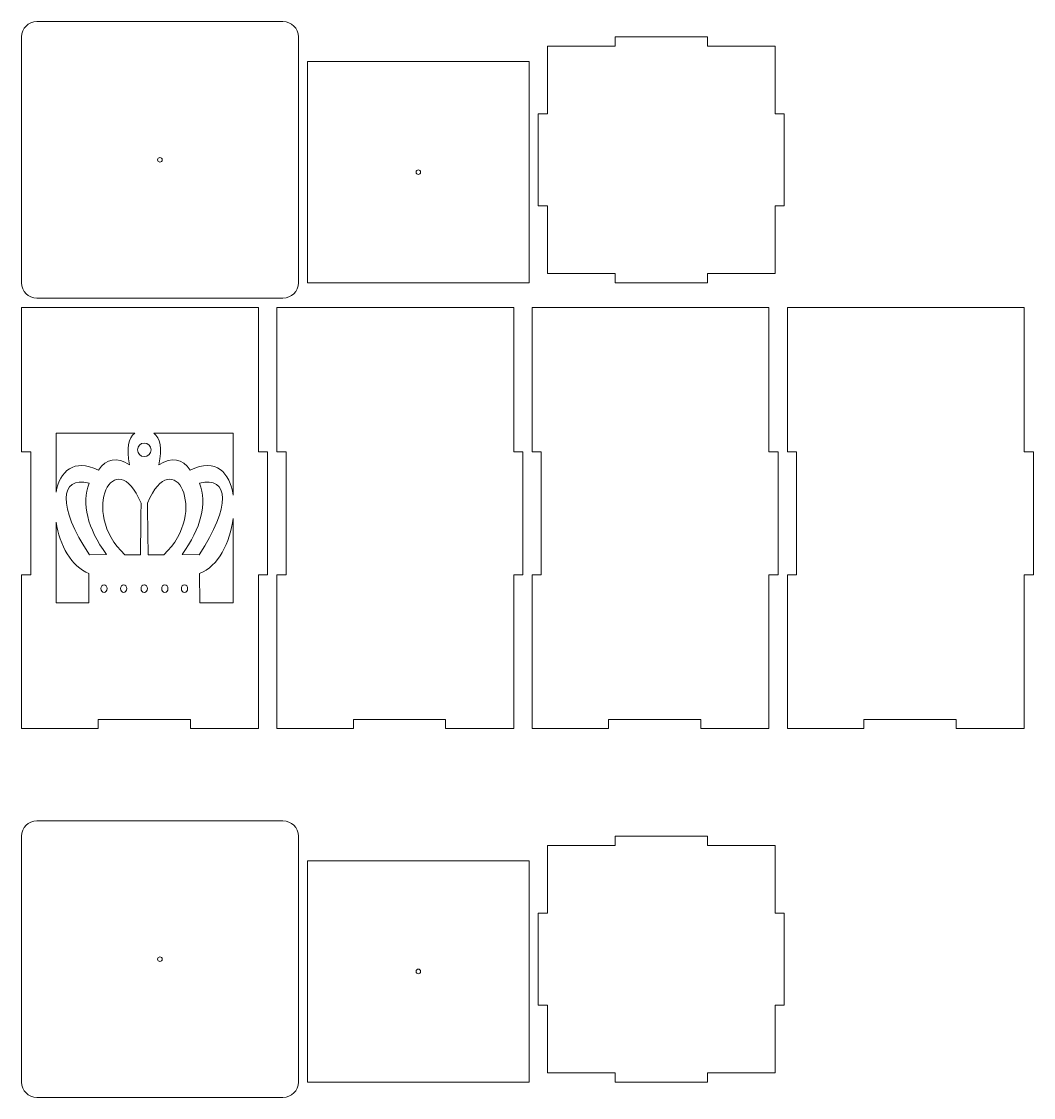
# Model space of a CAD drawing. Header units: millimetres. Extents: x -1460 to 1460, y -777 to 775.
# Drawn here: x 447.9 to 776.9, y 425.1 to 775.1 of the extents above; entities that cross this region are included whole.
import ezdxf

# ---------------------------------------------------------------- set-up
doc = ezdxf.new("R2010")
doc.units = ezdxf.units.MM
doc.header["$MEASUREMENT"] = 0
doc.layers.add('Camada 1', color=7, linetype='Continuous')

msp = doc.modelspace()

# ---------------------------------------------------------------- linework, layer by layer
at = {"layer": 'Camada 1', "color": 250, "lineweight": 20}
for points, knots in [([(452.8942, 775.1065), (452.8942, 775.1065), (532.8944, 775.1065), (532.8944, 775.1065), (532.8944, 775.1065), (535.6443, 775.1065), (537.8943, 772.8565), (537.8943, 770.1066), (537.8943, 770.1066), (537.8943, 770.1066), (537.8943, 690.1064), (537.8943, 690.1064), (537.8943, 690.1064), (537.8943, 687.3565), (535.6443, 685.1065), (532.8944, 685.1065), (532.8944, 685.1065), (532.8944, 685.1065), (452.8942, 685.1065), (452.8942, 685.1065), (452.8942, 685.1065), (450.1443, 685.1065), (447.8943, 687.3565), (447.8943, 690.1064), (447.8943, 690.1064), (447.8943, 690.1064), (447.8943, 770.1066), (447.8943, 770.1066), (447.8943, 770.1066), (447.8943, 772.8565), (450.1443, 775.1065), (452.8942, 775.1065)], [0, 0, 0, 0, 0.11111111, 0.11111111, 0.11111111, 0.11111111, 0.22222222, 0.22222222, 0.22222222, 0.22222222, 0.33333333, 0.33333333, 0.33333333, 0.33333333, 0.44444444, 0.44444444, 0.44444444, 0.44444444, 0.55555556, 0.55555556, 0.55555556, 0.55555556, 0.66666667, 0.66666667, 0.66666667, 0.66666667, 0.77777778, 0.77777778, 0.77777778, 0.77777778, 1, 1, 1, 1]), ([(618.8943, 767.1064), (618.8943, 767.1064), (640.8942, 767.1064), (640.8942, 767.1064), (640.8942, 767.1064), (640.8942, 767.1064), (640.8942, 770.1064), (640.8942, 770.1064), (640.8942, 770.1064), (640.8942, 770.1064), (670.8942, 770.1064), (670.8942, 770.1064), (670.8942, 770.1064), (670.8942, 770.1064), (670.8942, 767.1064), (670.8942, 767.1064), (670.8942, 767.1064), (670.8942, 767.1064), (692.8943, 767.1064), (692.8943, 767.1064), (692.8943, 767.1064), (692.8943, 767.1064), (692.8943, 745.1065), (692.8943, 745.1065), (692.8943, 745.1065), (692.8943, 745.1065), (695.8943, 745.1065), (695.8943, 745.1065), (695.8943, 745.1065), (695.8943, 745.1065), (695.8943, 715.1065), (695.8943, 715.1065), (695.8943, 715.1065), (695.8943, 715.1065), (692.8943, 715.1065), (692.8943, 715.1065), (692.8943, 715.1065), (692.8943, 715.1065), (692.8943, 693.1064), (692.8943, 693.1064), (692.8943, 693.1064), (692.8943, 693.1064), (670.8944, 693.1064), (670.8944, 693.1064), (670.8944, 693.1064), (670.8944, 693.1064), (670.8944, 690.1064), (670.8944, 690.1064), (670.8944, 690.1064), (670.8944, 690.1064), (640.8944, 690.1064), (640.8944, 690.1064), (640.8944, 690.1064), (640.8944, 690.1064), (640.8944, 693.1064), (640.8944, 693.1064), (640.8944, 693.1064), (640.8944, 693.1064), (618.8943, 693.1064), (618.8943, 693.1064), (618.8943, 693.1064), (618.8943, 693.1064), (618.8943, 715.1063), (618.8943, 715.1063), (618.8943, 715.1063), (618.8943, 715.1063), (615.8943, 715.1063), (615.8943, 715.1063), (615.8943, 715.1063), (615.8943, 715.1063), (615.8943, 745.1063), (615.8943, 745.1063), (615.8943, 745.1063), (615.8943, 745.1063), (618.8943, 745.1063), (618.8943, 745.1063), (618.8943, 745.1063), (618.8943, 745.1063), (618.8943, 767.1064), (618.8943, 767.1064)], [0, 0, 0, 0, 0.04761905, 0.04761905, 0.04761905, 0.04761905, 0.0952381, 0.0952381, 0.0952381, 0.0952381, 0.14285714, 0.14285714, 0.14285714, 0.14285714, 0.19047619, 0.19047619, 0.19047619, 0.19047619, 0.23809524, 0.23809524, 0.23809524, 0.23809524, 0.28571429, 0.28571429, 0.28571429, 0.28571429, 0.33333333, 0.33333333, 0.33333333, 0.33333333, 0.38095238, 0.38095238, 0.38095238, 0.38095238, 0.42857143, 0.42857143, 0.42857143, 0.42857143, 0.47619048, 0.47619048, 0.47619048, 0.47619048, 0.52380952, 0.52380952, 0.52380952, 0.52380952, 0.57142857, 0.57142857, 0.57142857, 0.57142857, 0.61904762, 0.61904762, 0.61904762, 0.61904762, 0.66666667, 0.66666667, 0.66666667, 0.66666667, 0.71428571, 0.71428571, 0.71428571, 0.71428571, 0.76190476, 0.76190476, 0.76190476, 0.76190476, 0.80952381, 0.80952381, 0.80952381, 0.80952381, 0.85714286, 0.85714286, 0.85714286, 0.85714286, 0.9047619, 0.9047619, 0.9047619, 0.9047619, 1, 1, 1, 1]), ([(540.8943, 762.1064), (540.8943, 762.1064), (612.8943, 762.1064), (612.8943, 762.1064), (612.8943, 762.1064), (612.8943, 762.1064), (612.8943, 690.1064), (612.8943, 690.1064), (612.8943, 690.1064), (612.8943, 690.1064), (540.8943, 690.1064), (540.8943, 690.1064), (540.8943, 690.1064), (540.8943, 690.1064), (540.8943, 762.1064), (540.8943, 762.1064)], [0, 0, 0, 0, 0.2, 0.2, 0.2, 0.2, 0.4, 0.4, 0.4, 0.4, 0.6, 0.6, 0.6, 0.6, 1, 1, 1, 1]), ([(492.8943, 730.8565), (493.3085, 730.8565), (493.6443, 730.5207), (493.6443, 730.1065), (493.6443, 730.1065), (493.6443, 729.6923), (493.3085, 729.3565), (492.8943, 729.3565), (492.8943, 729.3565), (492.4801, 729.3565), (492.1443, 729.6923), (492.1443, 730.1065), (492.1443, 730.1065), (492.1443, 730.5207), (492.4801, 730.8565), (492.8943, 730.8565)], [0, 0, 0, 0, 0.2, 0.2, 0.2, 0.2, 0.4, 0.4, 0.4, 0.4, 0.6, 0.6, 0.6, 0.6, 1, 1, 1, 1]), ([(576.8943, 726.8564), (577.3085, 726.8564), (577.6443, 726.5206), (577.6443, 726.1064), (577.6443, 726.1064), (577.6443, 725.6922), (577.3085, 725.3564), (576.8943, 725.3564), (576.8943, 725.3564), (576.4801, 725.3564), (576.1443, 725.6922), (576.1443, 726.1064), (576.1443, 726.1064), (576.1443, 726.5206), (576.4801, 726.8564), (576.8943, 726.8564)], [0, 0, 0, 0, 0.2, 0.2, 0.2, 0.2, 0.4, 0.4, 0.4, 0.4, 0.6, 0.6, 0.6, 0.6, 1, 1, 1, 1]), ([(524.9067, 545.1067), (524.9067, 545.1067), (524.9067, 595.1066), (524.9067, 595.1066), (524.9067, 595.1066), (524.9067, 595.1066), (527.8942, 595.1066), (527.8942, 595.1066), (527.8942, 595.1066), (527.8942, 595.1066), (527.8942, 635.1066), (527.8942, 635.1066), (527.8942, 635.1066), (527.8942, 635.1066), (524.9067, 635.1066), (524.9067, 635.1066), (524.9067, 635.1066), (524.9067, 635.1066), (524.9067, 682.1065), (524.9067, 682.1065), (524.9067, 682.1065), (524.9067, 682.1065), (447.8943, 682.1065), (447.8943, 682.1065), (447.8943, 682.1065), (447.8943, 682.1065), (447.8943, 635.1066), (447.8943, 635.1066), (447.8943, 635.1066), (447.8943, 635.1066), (450.8818, 635.1066), (450.8818, 635.1066), (450.8818, 635.1066), (450.8818, 635.1066), (450.8818, 595.1066), (450.8818, 595.1066), (450.8818, 595.1066), (450.8818, 595.1066), (447.8943, 595.1066), (447.8943, 595.1066), (447.8943, 595.1066), (447.8943, 595.1066), (447.8943, 545.1067), (447.8943, 545.1067), (447.8943, 545.1067), (447.8943, 545.1067), (472.7817, 545.1067), (472.7817, 545.1067), (472.7817, 545.1067), (472.7817, 545.1067), (472.7817, 548.1067), (472.7817, 548.1067), (472.7817, 548.1067), (472.7817, 548.1067), (502.7816, 548.1067), (502.7816, 548.1067), (502.7816, 548.1067), (502.7816, 548.1067), (502.7816, 545.1067), (502.7816, 545.1067), (502.7816, 545.1067), (502.7816, 545.1067), (524.9067, 545.1067), (524.9067, 545.1067)], [0, 0, 0, 0, 0.05882353, 0.05882353, 0.05882353, 0.05882353, 0.11764706, 0.11764706, 0.11764706, 0.11764706, 0.17647059, 0.17647059, 0.17647059, 0.17647059, 0.23529412, 0.23529412, 0.23529412, 0.23529412, 0.29411765, 0.29411765, 0.29411765, 0.29411765, 0.35294118, 0.35294118, 0.35294118, 0.35294118, 0.41176471, 0.41176471, 0.41176471, 0.41176471, 0.47058824, 0.47058824, 0.47058824, 0.47058824, 0.52941176, 0.52941176, 0.52941176, 0.52941176, 0.58823529, 0.58823529, 0.58823529, 0.58823529, 0.64705882, 0.64705882, 0.64705882, 0.64705882, 0.70588235, 0.70588235, 0.70588235, 0.70588235, 0.76470588, 0.76470588, 0.76470588, 0.76470588, 0.82352941, 0.82352941, 0.82352941, 0.82352941, 0.88235294, 0.88235294, 0.88235294, 0.88235294, 1, 1, 1, 1]), ([(607.9066, 545.1067), (607.9066, 545.1067), (607.9066, 595.1066), (607.9066, 595.1066), (607.9066, 595.1066), (607.9066, 595.1066), (610.8941, 595.1066), (610.8941, 595.1066), (610.8941, 595.1066), (610.8941, 595.1066), (610.8941, 635.1066), (610.8941, 635.1066), (610.8941, 635.1066), (610.8941, 635.1066), (607.9066, 635.1066), (607.9066, 635.1066), (607.9066, 635.1066), (607.9066, 635.1066), (607.9066, 682.1065), (607.9066, 682.1065), (607.9066, 682.1065), (607.9066, 682.1065), (530.8942, 682.1065), (530.8942, 682.1065), (530.8942, 682.1065), (530.8942, 682.1065), (530.8942, 635.1066), (530.8942, 635.1066), (530.8942, 635.1066), (530.8942, 635.1066), (533.8817, 635.1066), (533.8817, 635.1066), (533.8817, 635.1066), (533.8817, 635.1066), (533.8817, 595.1066), (533.8817, 595.1066), (533.8817, 595.1066), (533.8817, 595.1066), (530.8942, 595.1066), (530.8942, 595.1066), (530.8942, 595.1066), (530.8942, 595.1066), (530.8942, 545.1067), (530.8942, 545.1067), (530.8942, 545.1067), (530.8942, 545.1067), (555.7816, 545.1067), (555.7816, 545.1067), (555.7816, 545.1067), (555.7816, 545.1067), (555.7816, 548.1067), (555.7816, 548.1067), (555.7816, 548.1067), (555.7816, 548.1067), (585.7815, 548.1067), (585.7815, 548.1067), (585.7815, 548.1067), (585.7815, 548.1067), (585.7815, 545.1067), (585.7815, 545.1067), (585.7815, 545.1067), (585.7815, 545.1067), (607.9066, 545.1067), (607.9066, 545.1067)], [0, 0, 0, 0, 0.05882353, 0.05882353, 0.05882353, 0.05882353, 0.11764706, 0.11764706, 0.11764706, 0.11764706, 0.17647059, 0.17647059, 0.17647059, 0.17647059, 0.23529412, 0.23529412, 0.23529412, 0.23529412, 0.29411765, 0.29411765, 0.29411765, 0.29411765, 0.35294118, 0.35294118, 0.35294118, 0.35294118, 0.41176471, 0.41176471, 0.41176471, 0.41176471, 0.47058824, 0.47058824, 0.47058824, 0.47058824, 0.52941176, 0.52941176, 0.52941176, 0.52941176, 0.58823529, 0.58823529, 0.58823529, 0.58823529, 0.64705882, 0.64705882, 0.64705882, 0.64705882, 0.70588235, 0.70588235, 0.70588235, 0.70588235, 0.76470588, 0.76470588, 0.76470588, 0.76470588, 0.82352941, 0.82352941, 0.82352941, 0.82352941, 0.88235294, 0.88235294, 0.88235294, 0.88235294, 1, 1, 1, 1]), ([(690.9065, 545.1067), (690.9065, 545.1067), (690.9065, 595.1066), (690.9065, 595.1066), (690.9065, 595.1066), (690.9065, 595.1066), (693.894, 595.1066), (693.894, 595.1066), (693.894, 595.1066), (693.894, 595.1066), (693.894, 635.1066), (693.894, 635.1066), (693.894, 635.1066), (693.894, 635.1066), (690.9065, 635.1066), (690.9065, 635.1066), (690.9065, 635.1066), (690.9065, 635.1066), (690.9065, 682.1065), (690.9065, 682.1065), (690.9065, 682.1065), (690.9065, 682.1065), (613.8941, 682.1065), (613.8941, 682.1065), (613.8941, 682.1065), (613.8941, 682.1065), (613.8941, 635.1066), (613.8941, 635.1066), (613.8941, 635.1066), (613.8941, 635.1066), (616.8816, 635.1066), (616.8816, 635.1066), (616.8816, 635.1066), (616.8816, 635.1066), (616.8816, 595.1066), (616.8816, 595.1066), (616.8816, 595.1066), (616.8816, 595.1066), (613.8941, 595.1066), (613.8941, 595.1066), (613.8941, 595.1066), (613.8941, 595.1066), (613.8941, 545.1067), (613.8941, 545.1067), (613.8941, 545.1067), (613.8941, 545.1067), (638.7815, 545.1067), (638.7815, 545.1067), (638.7815, 545.1067), (638.7815, 545.1067), (638.7815, 548.1067), (638.7815, 548.1067), (638.7815, 548.1067), (638.7815, 548.1067), (668.7814, 548.1067), (668.7814, 548.1067), (668.7814, 548.1067), (668.7814, 548.1067), (668.7814, 545.1067), (668.7814, 545.1067), (668.7814, 545.1067), (668.7814, 545.1067), (690.9065, 545.1067), (690.9065, 545.1067)], [0, 0, 0, 0, 0.05882353, 0.05882353, 0.05882353, 0.05882353, 0.11764706, 0.11764706, 0.11764706, 0.11764706, 0.17647059, 0.17647059, 0.17647059, 0.17647059, 0.23529412, 0.23529412, 0.23529412, 0.23529412, 0.29411765, 0.29411765, 0.29411765, 0.29411765, 0.35294118, 0.35294118, 0.35294118, 0.35294118, 0.41176471, 0.41176471, 0.41176471, 0.41176471, 0.47058824, 0.47058824, 0.47058824, 0.47058824, 0.52941176, 0.52941176, 0.52941176, 0.52941176, 0.58823529, 0.58823529, 0.58823529, 0.58823529, 0.64705882, 0.64705882, 0.64705882, 0.64705882, 0.70588235, 0.70588235, 0.70588235, 0.70588235, 0.76470588, 0.76470588, 0.76470588, 0.76470588, 0.82352941, 0.82352941, 0.82352941, 0.82352941, 0.88235294, 0.88235294, 0.88235294, 0.88235294, 1, 1, 1, 1]), ([(773.9064, 545.1067), (773.9064, 545.1067), (773.9064, 595.1066), (773.9064, 595.1066), (773.9064, 595.1066), (773.9064, 595.1066), (776.8939, 595.1066), (776.8939, 595.1066), (776.8939, 595.1066), (776.8939, 595.1066), (776.8939, 635.1066), (776.8939, 635.1066), (776.8939, 635.1066), (776.8939, 635.1066), (773.9064, 635.1066), (773.9064, 635.1066), (773.9064, 635.1066), (773.9064, 635.1066), (773.9064, 682.1065), (773.9064, 682.1065), (773.9064, 682.1065), (773.9064, 682.1065), (696.894, 682.1065), (696.894, 682.1065), (696.894, 682.1065), (696.894, 682.1065), (696.894, 635.1066), (696.894, 635.1066), (696.894, 635.1066), (696.894, 635.1066), (699.8815, 635.1066), (699.8815, 635.1066), (699.8815, 635.1066), (699.8815, 635.1066), (699.8815, 595.1066), (699.8815, 595.1066), (699.8815, 595.1066), (699.8815, 595.1066), (696.894, 595.1066), (696.894, 595.1066), (696.894, 595.1066), (696.894, 595.1066), (696.894, 545.1067), (696.894, 545.1067), (696.894, 545.1067), (696.894, 545.1067), (721.7814, 545.1067), (721.7814, 545.1067), (721.7814, 545.1067), (721.7814, 545.1067), (721.7814, 548.1067), (721.7814, 548.1067), (721.7814, 548.1067), (721.7814, 548.1067), (751.7813, 548.1067), (751.7813, 548.1067), (751.7813, 548.1067), (751.7813, 548.1067), (751.7813, 545.1067), (751.7813, 545.1067), (751.7813, 545.1067), (751.7813, 545.1067), (773.9064, 545.1067), (773.9064, 545.1067)], [0, 0, 0, 0, 0.05882353, 0.05882353, 0.05882353, 0.05882353, 0.11764706, 0.11764706, 0.11764706, 0.11764706, 0.17647059, 0.17647059, 0.17647059, 0.17647059, 0.23529412, 0.23529412, 0.23529412, 0.23529412, 0.29411765, 0.29411765, 0.29411765, 0.29411765, 0.35294118, 0.35294118, 0.35294118, 0.35294118, 0.41176471, 0.41176471, 0.41176471, 0.41176471, 0.47058824, 0.47058824, 0.47058824, 0.47058824, 0.52941176, 0.52941176, 0.52941176, 0.52941176, 0.58823529, 0.58823529, 0.58823529, 0.58823529, 0.64705882, 0.64705882, 0.64705882, 0.64705882, 0.70588235, 0.70588235, 0.70588235, 0.70588235, 0.76470588, 0.76470588, 0.76470588, 0.76470588, 0.82352941, 0.82352941, 0.82352941, 0.82352941, 0.88235294, 0.88235294, 0.88235294, 0.88235294, 1, 1, 1, 1]), ([(484.7525, 641.1884), (482.5542, 639.6802), (481.9596, 636.2718), (483.0223, 630.9226), (483.0223, 630.9226), (478.8647, 633.5517), (475.4916, 632.9792), (472.9032, 629.2051), (472.9032, 629.2051), (464.8175, 633.0895), (460.4298, 628.7714), (459.1107, 622.0484), (459.1107, 622.0484), (459.1107, 622.0484), (459.1107, 641.1884), (459.1107, 641.1884), (459.1107, 641.1884), (459.1107, 641.1884), (484.7525, 641.1884), (484.7525, 641.1884)], [0, 0, 0, 0, 0.16666667, 0.16666667, 0.16666667, 0.16666667, 0.33333333, 0.33333333, 0.33333333, 0.33333333, 0.5, 0.5, 0.5, 0.5, 0.66666667, 0.66666667, 0.66666667, 0.66666667, 1, 1, 1, 1]), ([(490.8542, 641.1884), (490.8542, 641.1884), (516.6776, 641.1884), (516.6776, 641.1884), (516.6776, 641.1884), (516.6776, 641.1884), (516.6776, 620.9875), (516.6776, 620.9875), (516.6776, 620.9875), (515.6231, 628.3041), (511.2077, 633.2905), (502.7036, 629.2051), (502.7036, 629.2051), (500.1152, 632.9792), (496.7421, 633.5517), (492.5845, 630.9226), (492.5845, 630.9226), (493.6472, 636.2718), (493.0526, 639.6802), (490.8542, 641.1884)], [0, 0, 0, 0, 0.16666667, 0.16666667, 0.16666667, 0.16666667, 0.33333333, 0.33333333, 0.33333333, 0.33333333, 0.5, 0.5, 0.5, 0.5, 0.66666667, 0.66666667, 0.66666667, 0.66666667, 1, 1, 1, 1]), ([(486.7565, 618.4827), (486.6167, 607.0167), (486.5497, 602.226), (486.5497, 601.6765), (486.5497, 601.6765), (482.8952, 601.6769), (481.1988, 601.677), (481.4605, 601.677), (481.4605, 601.677), (466.4231, 615.6585), (478.4134, 638.1972), (486.7565, 618.4827)], [0, 0, 0, 0, 0.25, 0.25, 0.25, 0.25, 0.5, 0.5, 0.5, 0.5, 1, 1, 1, 1]), ([(487.8035, 637.9679), (489.0181, 637.9658), (490.0019, 636.9806), (490.0019, 635.7655), (490.0019, 635.7655), (490.0019, 634.5505), (489.0181, 633.5653), (487.8033, 633.5632), (487.8033, 633.5632), (486.5887, 633.5653), (485.6049, 634.5505), (485.6049, 635.7655), (485.6049, 635.7655), (485.6049, 636.9806), (486.5887, 637.9658), (487.8035, 637.9679)], [0, 0, 0, 0, 0.2, 0.2, 0.2, 0.2, 0.4, 0.4, 0.4, 0.4, 0.6, 0.6, 0.6, 0.6, 1, 1, 1, 1]), ([(488.8503, 618.4827), (497.1934, 638.1972), (509.1837, 615.6585), (494.1463, 601.677), (494.1463, 601.677), (494.408, 601.677), (492.7116, 601.6769), (489.0571, 601.6765), (489.0571, 601.6765), (489.0571, 602.226), (488.9901, 607.0167), (488.8503, 618.4827)], [0, 0, 0, 0, 0.25, 0.25, 0.25, 0.25, 0.5, 0.5, 0.5, 0.5, 1, 1, 1, 1]), ([(469.8731, 624.9579), (467.3702, 618.1747), (469.2577, 610.423), (475.5355, 601.703), (475.5355, 601.703), (475.5355, 601.703), (469.978, 601.6764), (469.978, 601.6764), (469.978, 601.6764), (459.5116, 617.3413), (460.2108, 627.2518), (469.8731, 624.9579)], [0, 0, 0, 0, 0.25, 0.25, 0.25, 0.25, 0.5, 0.5, 0.5, 0.5, 1, 1, 1, 1]), ([(505.7337, 624.9579), (515.396, 627.2518), (516.0952, 617.3413), (505.6288, 601.6764), (505.6288, 601.6764), (505.6288, 601.6764), (500.0713, 601.703), (500.0713, 601.703), (500.0713, 601.703), (506.3491, 610.423), (508.2366, 618.1747), (505.7337, 624.9579)], [0, 0, 0, 0, 0.25, 0.25, 0.25, 0.25, 0.5, 0.5, 0.5, 0.5, 1, 1, 1, 1]), ([(505.7968, 595.5937), (511.8571, 597.7765), (515.6941, 605.6844), (516.6776, 613.4406), (516.6776, 613.4406), (516.6776, 613.4406), (516.6776, 586.0249), (516.6776, 586.0249), (516.6776, 586.0249), (516.6776, 586.0249), (505.8437, 586.0249), (505.8437, 586.0249), (505.8437, 586.0249), (505.8437, 586.0249), (505.7968, 595.5937), (505.7968, 595.5937)], [0, 0, 0, 0, 0.2, 0.2, 0.2, 0.2, 0.4, 0.4, 0.4, 0.4, 0.6, 0.6, 0.6, 0.6, 1, 1, 1, 1]), ([(469.81, 595.5937), (469.81, 595.5937), (469.7631, 586.0249), (469.7631, 586.0249), (469.7631, 586.0249), (469.7631, 586.0249), (459.1107, 586.0249), (459.1107, 586.0249), (459.1107, 586.0249), (459.1107, 586.0249), (459.1107, 612.2087), (459.1107, 612.2087), (459.1107, 612.2087), (460.3259, 604.8641), (464.0705, 597.6609), (469.81, 595.5937)], [0, 0, 0, 0, 0.2, 0.2, 0.2, 0.2, 0.4, 0.4, 0.4, 0.4, 0.6, 0.6, 0.6, 0.6, 1, 1, 1, 1]), ([(473.6996, 590.6459), (473.6996, 591.3409), (474.1574, 591.9043), (474.7221, 591.9043), (474.7221, 591.9043), (475.2868, 591.9043), (475.7446, 591.3409), (475.7446, 590.6459), (475.7446, 590.6459), (475.7446, 589.9508), (475.2868, 589.3875), (474.7221, 589.3875), (474.7221, 589.3875), (474.1574, 589.3875), (473.6996, 589.9508), (473.6996, 590.6459)], [0, 0, 0, 0, 0.2, 0.2, 0.2, 0.2, 0.4, 0.4, 0.4, 0.4, 0.6, 0.6, 0.6, 0.6, 1, 1, 1, 1]), ([(480.0968, 590.6459), (480.0968, 591.3409), (480.5546, 591.9043), (481.1193, 591.9043), (481.1193, 591.9043), (481.684, 591.9043), (482.1418, 591.3409), (482.1418, 590.6459), (482.1418, 590.6459), (482.1418, 589.9508), (481.684, 589.3875), (481.1193, 589.3875), (481.1193, 589.3875), (480.5546, 589.3875), (480.0968, 589.9508), (480.0968, 590.6459)], [0, 0, 0, 0, 0.2, 0.2, 0.2, 0.2, 0.4, 0.4, 0.4, 0.4, 0.6, 0.6, 0.6, 0.6, 1, 1, 1, 1]), ([(487.7703, 591.9043), (487.7703, 591.9043), (487.8035, 591.9036), (487.8035, 591.9036), (487.8035, 591.9036), (487.8035, 591.9036), (487.8365, 591.9043), (487.8365, 591.9043), (487.8365, 591.9043), (488.4012, 591.9043), (488.859, 591.3409), (488.859, 590.6459), (488.859, 590.6459), (488.859, 589.9508), (488.4012, 589.3875), (487.8365, 589.3875), (487.8365, 589.3875), (487.8365, 589.3875), (487.8033, 589.3881), (487.8033, 589.3881), (487.8033, 589.3881), (487.8033, 589.3881), (487.7703, 589.3875), (487.7703, 589.3875), (487.7703, 589.3875), (487.2056, 589.3875), (486.7478, 589.9508), (486.7478, 590.6459), (486.7478, 590.6459), (486.7478, 591.3409), (487.2056, 591.9043), (487.7703, 591.9043)], [0, 0, 0, 0, 0.11111111, 0.11111111, 0.11111111, 0.11111111, 0.22222222, 0.22222222, 0.22222222, 0.22222222, 0.33333333, 0.33333333, 0.33333333, 0.33333333, 0.44444444, 0.44444444, 0.44444444, 0.44444444, 0.55555556, 0.55555556, 0.55555556, 0.55555556, 0.66666667, 0.66666667, 0.66666667, 0.66666667, 0.77777778, 0.77777778, 0.77777778, 0.77777778, 1, 1, 1, 1]), ([(493.465, 590.6459), (493.465, 591.3409), (493.9228, 591.9043), (494.4875, 591.9043), (494.4875, 591.9043), (495.0522, 591.9043), (495.51, 591.3409), (495.51, 590.6459), (495.51, 590.6459), (495.51, 589.9508), (495.0522, 589.3875), (494.4875, 589.3875), (494.4875, 589.3875), (493.9228, 589.3875), (493.465, 589.9508), (493.465, 590.6459)], [0, 0, 0, 0, 0.2, 0.2, 0.2, 0.2, 0.4, 0.4, 0.4, 0.4, 0.6, 0.6, 0.6, 0.6, 1, 1, 1, 1]), ([(499.8622, 590.6459), (499.8622, 591.3409), (500.32, 591.9043), (500.8847, 591.9043), (500.8847, 591.9043), (501.4494, 591.9043), (501.9072, 591.3409), (501.9072, 590.6459), (501.9072, 590.6459), (501.9072, 589.9508), (501.4494, 589.3875), (500.8847, 589.3875), (500.8847, 589.3875), (500.32, 589.3875), (499.8622, 589.9508), (499.8622, 590.6459)], [0, 0, 0, 0, 0.2, 0.2, 0.2, 0.2, 0.4, 0.4, 0.4, 0.4, 0.6, 0.6, 0.6, 0.6, 1, 1, 1, 1]), ([(452.8942, 515.1067), (452.8942, 515.1067), (532.8944, 515.1067), (532.8944, 515.1067), (532.8944, 515.1067), (535.6443, 515.1067), (537.8943, 512.8567), (537.8943, 510.1068), (537.8943, 510.1068), (537.8943, 510.1068), (537.8943, 430.1066), (537.8943, 430.1066), (537.8943, 430.1066), (537.8943, 427.3567), (535.6443, 425.1067), (532.8944, 425.1067), (532.8944, 425.1067), (532.8944, 425.1067), (452.8942, 425.1067), (452.8942, 425.1067), (452.8942, 425.1067), (450.1443, 425.1067), (447.8943, 427.3567), (447.8943, 430.1066), (447.8943, 430.1066), (447.8943, 430.1066), (447.8943, 510.1068), (447.8943, 510.1068), (447.8943, 510.1068), (447.8943, 512.8567), (450.1443, 515.1067), (452.8942, 515.1067)], [0, 0, 0, 0, 0.11111111, 0.11111111, 0.11111111, 0.11111111, 0.22222222, 0.22222222, 0.22222222, 0.22222222, 0.33333333, 0.33333333, 0.33333333, 0.33333333, 0.44444444, 0.44444444, 0.44444444, 0.44444444, 0.55555556, 0.55555556, 0.55555556, 0.55555556, 0.66666667, 0.66666667, 0.66666667, 0.66666667, 0.77777778, 0.77777778, 0.77777778, 0.77777778, 1, 1, 1, 1]), ([(618.8943, 507.1066), (618.8943, 507.1066), (640.8942, 507.1066), (640.8942, 507.1066), (640.8942, 507.1066), (640.8942, 507.1066), (640.8942, 510.1066), (640.8942, 510.1066), (640.8942, 510.1066), (640.8942, 510.1066), (670.8942, 510.1066), (670.8942, 510.1066), (670.8942, 510.1066), (670.8942, 510.1066), (670.8942, 507.1066), (670.8942, 507.1066), (670.8942, 507.1066), (670.8942, 507.1066), (692.8943, 507.1066), (692.8943, 507.1066), (692.8943, 507.1066), (692.8943, 507.1066), (692.8943, 485.1067), (692.8943, 485.1067), (692.8943, 485.1067), (692.8943, 485.1067), (695.8943, 485.1067), (695.8943, 485.1067), (695.8943, 485.1067), (695.8943, 485.1067), (695.8943, 455.1067), (695.8943, 455.1067), (695.8943, 455.1067), (695.8943, 455.1067), (692.8943, 455.1067), (692.8943, 455.1067), (692.8943, 455.1067), (692.8943, 455.1067), (692.8943, 433.1066), (692.8943, 433.1066), (692.8943, 433.1066), (692.8943, 433.1066), (670.8944, 433.1066), (670.8944, 433.1066), (670.8944, 433.1066), (670.8944, 433.1066), (670.8944, 430.1066), (670.8944, 430.1066), (670.8944, 430.1066), (670.8944, 430.1066), (640.8944, 430.1066), (640.8944, 430.1066), (640.8944, 430.1066), (640.8944, 430.1066), (640.8944, 433.1066), (640.8944, 433.1066), (640.8944, 433.1066), (640.8944, 433.1066), (618.8943, 433.1066), (618.8943, 433.1066), (618.8943, 433.1066), (618.8943, 433.1066), (618.8943, 455.1065), (618.8943, 455.1065), (618.8943, 455.1065), (618.8943, 455.1065), (615.8943, 455.1065), (615.8943, 455.1065), (615.8943, 455.1065), (615.8943, 455.1065), (615.8943, 485.1065), (615.8943, 485.1065), (615.8943, 485.1065), (615.8943, 485.1065), (618.8943, 485.1065), (618.8943, 485.1065), (618.8943, 485.1065), (618.8943, 485.1065), (618.8943, 507.1066), (618.8943, 507.1066)], [0, 0, 0, 0, 0.04761905, 0.04761905, 0.04761905, 0.04761905, 0.0952381, 0.0952381, 0.0952381, 0.0952381, 0.14285714, 0.14285714, 0.14285714, 0.14285714, 0.19047619, 0.19047619, 0.19047619, 0.19047619, 0.23809524, 0.23809524, 0.23809524, 0.23809524, 0.28571429, 0.28571429, 0.28571429, 0.28571429, 0.33333333, 0.33333333, 0.33333333, 0.33333333, 0.38095238, 0.38095238, 0.38095238, 0.38095238, 0.42857143, 0.42857143, 0.42857143, 0.42857143, 0.47619048, 0.47619048, 0.47619048, 0.47619048, 0.52380952, 0.52380952, 0.52380952, 0.52380952, 0.57142857, 0.57142857, 0.57142857, 0.57142857, 0.61904762, 0.61904762, 0.61904762, 0.61904762, 0.66666667, 0.66666667, 0.66666667, 0.66666667, 0.71428571, 0.71428571, 0.71428571, 0.71428571, 0.76190476, 0.76190476, 0.76190476, 0.76190476, 0.80952381, 0.80952381, 0.80952381, 0.80952381, 0.85714286, 0.85714286, 0.85714286, 0.85714286, 0.9047619, 0.9047619, 0.9047619, 0.9047619, 1, 1, 1, 1]), ([(540.8943, 502.1066), (540.8943, 502.1066), (612.8943, 502.1066), (612.8943, 502.1066), (612.8943, 502.1066), (612.8943, 502.1066), (612.8943, 430.1066), (612.8943, 430.1066), (612.8943, 430.1066), (612.8943, 430.1066), (540.8943, 430.1066), (540.8943, 430.1066), (540.8943, 430.1066), (540.8943, 430.1066), (540.8943, 502.1066), (540.8943, 502.1066)], [0, 0, 0, 0, 0.2, 0.2, 0.2, 0.2, 0.4, 0.4, 0.4, 0.4, 0.6, 0.6, 0.6, 0.6, 1, 1, 1, 1]), ([(492.8943, 470.8567), (493.3085, 470.8567), (493.6443, 470.5209), (493.6443, 470.1067), (493.6443, 470.1067), (493.6443, 469.6925), (493.3085, 469.3567), (492.8943, 469.3567), (492.8943, 469.3567), (492.4801, 469.3567), (492.1443, 469.6925), (492.1443, 470.1067), (492.1443, 470.1067), (492.1443, 470.5209), (492.4801, 470.8567), (492.8943, 470.8567)], [0, 0, 0, 0, 0.2, 0.2, 0.2, 0.2, 0.4, 0.4, 0.4, 0.4, 0.6, 0.6, 0.6, 0.6, 1, 1, 1, 1]), ([(576.8943, 466.8566), (577.3085, 466.8566), (577.6443, 466.5208), (577.6443, 466.1066), (577.6443, 466.1066), (577.6443, 465.6924), (577.3085, 465.3566), (576.8943, 465.3566), (576.8943, 465.3566), (576.4801, 465.3566), (576.1443, 465.6924), (576.1443, 466.1066), (576.1443, 466.1066), (576.1443, 466.5208), (576.4801, 466.8566), (576.8943, 466.8566)], [0, 0, 0, 0, 0.2, 0.2, 0.2, 0.2, 0.4, 0.4, 0.4, 0.4, 0.6, 0.6, 0.6, 0.6, 1, 1, 1, 1])]:
    msp.add_open_spline(points, degree=3, knots=knots, dxfattribs=at)

doc.saveas('drawing.dxf')
